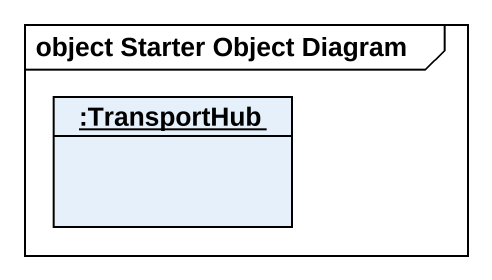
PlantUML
@startuml
mainframe object Starter Object Diagram
hide circle
hide empty members
object ":TransportHub" as TransportHub
@enduml
